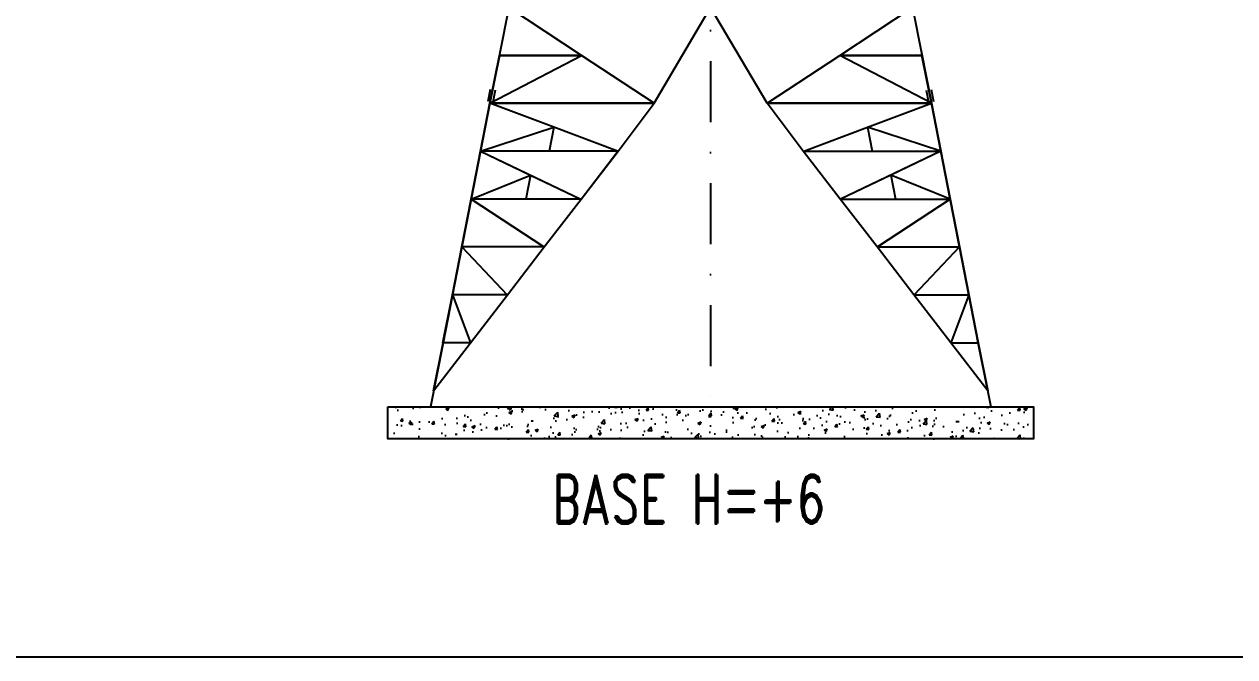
# Model space of a CAD drawing. Extents: x 554281 to 570501, y -34108 to -22628.
# Drawn here: x 564842 to 566828, y -34108 to -33071 of the extents above; entities that cross this region are included whole.
import ezdxf

# ---------------------------------------------------------------- set-up
doc = ezdxf.new("R2010")
doc.units = 0
doc.header["$LTSCALE"] = 200
doc.header["$MEASUREMENT"] = 0
doc.linetypes.add('DASHDOT', pattern=[1, 0.5, -0.25, 0, -0.25])
doc.layers.add('LS', color=7, linetype='CONTINUOUS')
doc.layers.add('MZ', color=6, linetype='DASHDOT')
doc.styles.add('RD', font='ROMAND8.SHX', dxfattribs={"width": 0.7})

msp = doc.modelspace()

# ---------------------------------------------------------------- hatches: boundary and pattern name
at = {"layer": 'LS'}
h = msp.add_hatch(dxfattribs=at)
h.set_pattern_fill('AR-CONC', color=3, scale=7.200105, style=0)
h.set_pattern_definition([(50, (542921.875, -38250.578), (51.643486, -4.51822), [5.40008, -59.40087]), (355, (542921.875, -38250.58), (-9.99024, 54.15862), [4.32006, -47.52069]), (100.4514, (542926.18, -38250.954), (41.65328, 49.64037), [4.58936, -50.48297]), (46.1842, (542921.875, -38236.18), (76.84248, -11.91754), [8.10012, -89.1013]), (96.6356, (542928.28, -38237.17), (67.2967, 70.1375), [6.88404, -75.72444]), (351.1842, (542921.875, -38236.18), (67.29664, 70.13756), [6.4801, -71.28104]), (21, (542929.075, -38239.777), (42.977934, -28.98898), [5.40008, -59.40087]), (326, (542929.075, -38239.78), (17.51896, 52.21156), [4.32006, -47.52069]), (71.4514, (542932.656, -38242.193), (60.49691, 23.22253), [4.58936, -50.48297]), (37.5, (542921.875, -38250.578), (0.875522, 23.968707), [0, -46.944684, 0, -48.240703, 0, -47.700695]), (7.5, (542921.875, -38250.578), (18.941283, 28.398057), [0, -27.5044, 0, -45.86467, 0, -18.180265]), (327.5, (542905.819, -38250.578), (38.435776, -1.623974), [0, -18.000262, 0, -56.16082, 0, -74.521087]), (317.5, (542898.62, -38250.578), (41.990016, 7.207664), [0, -23.40034, 0, -37.296544, 0, -52.92077])])
h.paths.add_polyline_path([(566498.357, -33698.481), (565438.319, -33698.481), (565438.319, -33750.963), (566498.357, -33750.963)])

# ---------------------------------------------------------------- linework, layer by layer
at = {"layer": 'LS', "color": 6, "ltscale": 0.01}
for p, q in [((565636.961, -33043.015), (565606.15, -33200.215)), ((565756.433, -33121.615), (565636.961, -33043.015)), ((565756.433, -33121.615), (565636.961, -33043.015)), ((565875.852, -33200.215), (565968.338, -33043.015)), ((565875.852, -33200.215), (565968.338, -33043.015)), ((566060.824, -33200.215), (565968.338, -33043.015)), ((566060.824, -33200.215), (565968.338, -33043.015)), ((566180.244, -33121.615), (566299.716, -33043.015)), ((566180.244, -33121.615), (566299.716, -33043.015)), ((566299.662, -33043.015), (566330.527, -33200.215)), ((566313.654, -33114.279), (566315.121, -33121.615)), ((566313.654, -33114.279), (566315.121, -33121.615)), ((566313.654, -33114.279), (566330.527, -33200.215)), ((565606.15, -33200.215), (565621.555, -33121.615)), ((565606.15, -33200.215), (565621.555, -33121.615)), ((565606.15, -33200.215), (565756.433, -33121.615)), ((565606.15, -33200.215), (565756.433, -33121.615)), ((565606.15, -33200.215), (565621.555, -33121.615)), ((565606.15, -33200.215), (565621.555, -33121.615)), ((565606.15, -33200.215), (565621.555, -33121.615)), ((565606.15, -33200.215), (565621.555, -33121.615)), ((565621.555, -33121.615), (565606.15, -33200.215)), ((565621.555, -33121.615), (565756.433, -33121.615)), ((565756.433, -33121.615), (565621.555, -33121.615)), ((565875.852, -33200.215), (565756.433, -33121.615)), ((565875.852, -33200.215), (565756.433, -33121.615)), ((566060.824, -33200.215), (566180.244, -33121.615)), ((566060.824, -33200.215), (566180.244, -33121.615)), ((566330.527, -33200.215), (566180.244, -33121.615)), ((566330.527, -33200.215), (566180.244, -33121.615)), ((566180.244, -33121.615), (566315.121, -33121.615)), ((566315.121, -33121.615), (566180.244, -33121.615)), ((566330.527, -33200.215), (566315.121, -33121.615)), ((566330.527, -33200.215), (566315.121, -33121.615)), ((566330.527, -33200.215), (566315.121, -33121.615)), ((566330.527, -33200.215), (566315.121, -33121.615)), ((566330.527, -33200.215), (566315.121, -33121.615)), ((566330.527, -33200.215), (566315.121, -33121.615)), ((566315.121, -33121.615), (566330.527, -33200.215)), ((566315.121, -33121.615), (566330.527, -33200.215)), ((565606.245, -33177.461), (565602.736, -33197.142)), ((565614.499, -33178.933), (565610.99, -33198.613)), ((566322.177, -33178.933), (566325.687, -33198.613)), ((566330.431, -33177.461), (566333.941, -33197.142)), ((565606.15, -33200.215), (565575.338, -33357.415)), ((565606.15, -33200.215), (565575.338, -33357.415)), ((565590.744, -33278.815), (565606.15, -33200.215)), ((565590.744, -33278.815), (565606.15, -33200.215)), ((565606.15, -33200.215), (565590.744, -33278.815)), ((565606.15, -33200.215), (565590.744, -33278.815)), ((565590.744, -33278.815), (565606.15, -33200.215)), ((565606.15, -33200.215), (565590.744, -33278.815)), ((565590.744, -33278.815), (565606.15, -33200.215)), ((565606.15, -33200.215), (565590.744, -33278.815)), ((565606.15, -33200.215), (565598.447, -33239.515)), ((565606.15, -33200.215), (565598.447, -33239.515)), ((565710.807, -33239.501), (565606.101, -33200.197)), ((565741.027, -33200.215), (565606.15, -33200.215)), ((565741.027, -33200.215), (565606.15, -33200.215)), ((565606.15, -33200.215), (565741.027, -33200.215)), ((565741.027, -33200.215), (565606.15, -33200.215)), ((565606.15, -33200.215), (565741.027, -33200.215)), ((565741.027, -33200.215), (565606.15, -33200.215)), ((565606.15, -33200.215), (565741.027, -33200.215)), ((565606.15, -33200.215), (565741.027, -33200.215)), ((565710.807, -33239.501), (565606.15, -33200.215)), ((565741.027, -33200.215), (565875.852, -33200.215)), ((565875.852, -33200.215), (565741.027, -33200.215)), ((565741.027, -33200.215), (565875.852, -33200.215)), ((565741.027, -33200.215), (565875.852, -33200.215)), ((565816.326, -33278.815), (565875.852, -33200.215)), ((565816.326, -33278.815), (565875.852, -33200.215)), ((566060.824, -33200.215), (566195.649, -33200.215)), ((566195.649, -33200.215), (566060.824, -33200.215)), ((566195.649, -33200.215), (566060.824, -33200.215)), ((566195.649, -33200.215), (566060.824, -33200.215)), ((566120.351, -33278.815), (566060.824, -33200.215)), ((566120.351, -33278.815), (566060.824, -33200.215)), ((566149.433, -33200.215), (566330.527, -33200.215)), ((566330.527, -33200.215), (566149.433, -33200.215)), ((566209.797, -33200.215), (566149.433, -33200.215)), ((566209.797, -33200.215), (566149.433, -33200.215)), ((566330.527, -33200.215), (566195.649, -33200.215)), ((566195.649, -33200.215), (566330.527, -33200.215)), ((566195.649, -33200.215), (566330.527, -33200.215)), ((566195.649, -33200.215), (566330.527, -33200.215)), ((566195.649, -33200.215), (566330.527, -33200.215)), ((566330.527, -33200.215), (566195.649, -33200.215)), ((566330.527, -33200.215), (566195.649, -33200.215)), ((566330.527, -33200.215), (566195.649, -33200.215)), ((566330.527, -33200.215), (566209.797, -33200.215)), ((566209.797, -33200.215), (566330.527, -33200.215)), ((566330.527, -33200.215), (566209.797, -33200.215)), ((566330.527, -33200.215), (566209.797, -33200.215)), ((566270.162, -33200.215), (566209.797, -33200.215)), ((566270.162, -33200.215), (566209.797, -33200.215)), ((566225.87, -33239.501), (566330.576, -33200.197)), ((566225.87, -33239.501), (566330.527, -33200.215)), ((566330.527, -33200.215), (566270.162, -33200.215)), ((566330.527, -33200.215), (566270.162, -33200.215)), ((566270.162, -33200.215), (566330.527, -33200.215)), ((566330.527, -33200.215), (566270.162, -33200.215)), ((566330.527, -33200.215), (566270.162, -33200.215)), ((566330.527, -33200.215), (566361.338, -33357.415)), ((566330.527, -33200.215), (566361.338, -33357.415)), ((566345.933, -33278.815), (566330.527, -33200.215)), ((566345.933, -33278.815), (566330.527, -33200.215)), ((566330.527, -33200.215), (566345.933, -33278.815)), ((566330.527, -33200.215), (566345.933, -33278.815)), ((566345.933, -33278.815), (566330.527, -33200.215)), ((566330.527, -33200.215), (566345.933, -33278.815)), ((566330.527, -33200.215), (566338.23, -33239.515)), ((566345.933, -33278.815), (566330.527, -33200.215)), ((566330.527, -33200.215), (566345.933, -33278.815)), ((566330.527, -33200.215), (566338.23, -33239.515)), ((565590.646, -33278.815), (565598.349, -33239.515)), ((565598.349, -33239.515), (565590.646, -33278.815)), ((565590.646, -33278.815), (565598.349, -33239.515)), ((565598.349, -33239.515), (565590.646, -33278.815)), ((565598.349, -33239.515), (565590.646, -33278.815)), ((565598.349, -33239.515), (565590.646, -33278.815)), ((565590.744, -33278.815), (565598.447, -33239.515)), ((565598.447, -33239.515), (565590.744, -33278.815)), ((565590.744, -33278.815), (565598.447, -33239.515)), ((565598.447, -33239.515), (565590.744, -33278.815)), ((565598.447, -33239.515), (565590.744, -33278.815)), ((565598.447, -33239.515), (565590.744, -33278.815)), ((565590.75, -33278.786), (565710.807, -33239.501)), ((565590.75, -33278.786), (565710.807, -33239.501)), ((565710.807, -33239.501), (565703.054, -33278.786)), ((565710.807, -33239.501), (565703.054, -33278.786)), ((565815.412, -33278.786), (565710.807, -33239.501)), ((565815.412, -33278.786), (565710.807, -33239.501)), ((566121.265, -33278.786), (566225.87, -33239.501)), ((566121.265, -33278.786), (566225.87, -33239.501)), ((566345.927, -33278.786), (566225.87, -33239.501)), ((566225.87, -33239.501), (566233.622, -33278.786)), ((566345.927, -33278.786), (566225.87, -33239.501)), ((566225.87, -33239.501), (566233.622, -33278.786)), ((566345.933, -33278.815), (566338.23, -33239.515)), ((566338.23, -33239.515), (566345.933, -33278.815)), ((566345.933, -33278.815), (566338.23, -33239.515)), ((566338.23, -33239.515), (566345.933, -33278.815)), ((566338.23, -33239.515), (566345.933, -33278.815)), ((566338.23, -33239.515), (566345.933, -33278.815)), ((565575.241, -33357.415), (565590.646, -33278.815)), ((565575.241, -33357.415), (565590.646, -33278.815)), ((565575.241, -33357.415), (565590.646, -33278.815)), ((565575.241, -33357.415), (565590.646, -33278.815)), ((565590.646, -33278.815), (565575.241, -33357.415)), ((565590.646, -33278.815), (565575.241, -33357.415)), ((565575.241, -33357.415), (565590.646, -33278.815)), ((565590.646, -33278.815), (565575.241, -33357.415)), ((565575.241, -33357.415), (565590.646, -33278.815)), ((565590.646, -33278.815), (565575.241, -33357.415)), ((565575.338, -33357.415), (565590.744, -33278.815)), ((565575.338, -33357.415), (565590.744, -33278.815)), ((565575.338, -33357.415), (565590.744, -33278.815)), ((565575.338, -33357.415), (565590.744, -33278.815)), ((565590.744, -33278.815), (565575.338, -33357.415)), ((565590.744, -33278.815), (565575.338, -33357.415)), ((565575.338, -33357.415), (565590.744, -33278.815)), ((565590.744, -33278.815), (565575.338, -33357.415)), ((565575.338, -33357.415), (565590.744, -33278.815)), ((565590.744, -33278.815), (565575.338, -33357.415)), ((565590.646, -33278.815), (565582.943, -33318.115)), ((565590.646, -33278.815), (565582.943, -33318.115)), ((565590.744, -33278.815), (565583.041, -33318.115)), ((565590.744, -33278.815), (565583.041, -33318.115)), ((565590.75, -33278.786), (565755.069, -33357.358)), ((565590.75, -33278.786), (565755.069, -33357.358)), ((565703.054, -33278.786), (565590.75, -33278.786)), ((565590.75, -33278.786), (565672.883, -33318.072)), ((565703.054, -33278.786), (565590.75, -33278.786)), ((565590.75, -33278.786), (565672.883, -33318.072)), ((565815.412, -33278.786), (565703.054, -33278.786)), ((565815.412, -33278.786), (565703.054, -33278.786)), ((565755.706, -33357.415), (565816.228, -33278.815)), ((565755.706, -33357.415), (565816.228, -33278.815)), ((565755.804, -33357.415), (565816.326, -33278.815)), ((565755.804, -33357.415), (565816.326, -33278.815)), ((566180.873, -33357.415), (566120.351, -33278.815)), ((566180.873, -33357.415), (566120.351, -33278.815)), ((566121.265, -33278.786), (566233.622, -33278.786)), ((566121.265, -33278.786), (566233.622, -33278.786)), ((566345.927, -33278.786), (566181.608, -33357.358)), ((566345.927, -33278.786), (566181.608, -33357.358)), ((566233.622, -33278.786), (566345.927, -33278.786)), ((566233.622, -33278.786), (566345.927, -33278.786)), ((566345.927, -33278.786), (566263.794, -33318.072)), ((566345.927, -33278.786), (566263.794, -33318.072)), ((566361.338, -33357.415), (566345.933, -33278.815)), ((566361.338, -33357.415), (566345.933, -33278.815)), ((566361.338, -33357.415), (566345.933, -33278.815)), ((566361.338, -33357.415), (566345.933, -33278.815)), ((566345.933, -33278.815), (566361.338, -33357.415)), ((566345.933, -33278.815), (566361.338, -33357.415)), ((566361.338, -33357.415), (566345.933, -33278.815)), ((566345.933, -33278.815), (566361.338, -33357.415)), ((566345.933, -33278.815), (566353.635, -33318.115)), ((566361.338, -33357.415), (566345.933, -33278.815)), ((566345.933, -33278.815), (566361.338, -33357.415)), ((566345.933, -33278.815), (566353.635, -33318.115)), ((565575.241, -33357.415), (565582.943, -33318.115)), ((565582.943, -33318.115), (565575.241, -33357.415)), ((565575.241, -33357.415), (565582.943, -33318.115)), ((565582.943, -33318.115), (565575.241, -33357.415)), ((565582.943, -33318.115), (565575.241, -33357.415)), ((565582.943, -33318.115), (565575.241, -33357.415)), ((565575.338, -33357.415), (565583.041, -33318.115)), ((565583.041, -33318.115), (565575.338, -33357.415)), ((565575.338, -33357.415), (565583.041, -33318.115)), ((565583.041, -33318.115), (565575.338, -33357.415)), ((565583.041, -33318.115), (565575.338, -33357.415)), ((565583.041, -33318.115), (565575.338, -33357.415)), ((565575.35, -33357.358), (565672.883, -33318.072)), ((565575.35, -33357.358), (565672.883, -33318.072)), ((565672.883, -33318.072), (565665.183, -33357.358)), ((565672.883, -33318.072), (565665.183, -33357.358)), ((565672.883, -33318.072), (565755.069, -33357.358)), ((565672.883, -33318.072), (565755.069, -33357.358)), ((566263.794, -33318.072), (566181.608, -33357.358)), ((566263.794, -33318.072), (566181.608, -33357.358)), ((566361.327, -33357.358), (566263.794, -33318.072)), ((566263.794, -33318.072), (566271.494, -33357.358)), ((566361.327, -33357.358), (566263.794, -33318.072)), ((566263.794, -33318.072), (566271.494, -33357.358)), ((566361.338, -33357.415), (566353.635, -33318.115)), ((566353.635, -33318.115), (566361.338, -33357.415)), ((566361.338, -33357.415), (566353.635, -33318.115)), ((566353.635, -33318.115), (566361.338, -33357.415)), ((566353.635, -33318.115), (566361.338, -33357.415)), ((566353.635, -33318.115), (566361.338, -33357.415)), ((565559.835, -33436.015), (565575.241, -33357.415)), ((565575.241, -33357.415), (565559.835, -33436.015)), ((565559.835, -33436.015), (565575.241, -33357.415)), ((565575.241, -33357.415), (565559.835, -33436.015)), ((565575.241, -33357.415), (565559.835, -33436.015)), ((565575.241, -33357.415), (565559.835, -33436.015)), ((565559.835, -33436.015), (565575.241, -33357.415)), ((565575.241, -33357.415), (565559.835, -33436.015)), ((565559.835, -33436.015), (565575.241, -33357.415)), ((565575.241, -33357.415), (565559.835, -33436.015)), ((565559.933, -33436.015), (565575.338, -33357.415)), ((565575.338, -33357.415), (565559.933, -33436.015)), ((565559.933, -33436.015), (565575.338, -33357.415)), ((565575.338, -33357.415), (565559.933, -33436.015)), ((565575.338, -33357.415), (565559.933, -33436.015)), ((565575.338, -33357.415), (565559.933, -33436.015)), ((565559.933, -33436.015), (565575.338, -33357.415)), ((565575.338, -33357.415), (565559.933, -33436.015)), ((565559.933, -33436.015), (565575.338, -33357.415)), ((565575.338, -33357.415), (565559.933, -33436.015)), ((565575.241, -33357.415), (565567.538, -33396.715)), ((565575.241, -33357.415), (565567.538, -33396.715)), ((565575.338, -33357.415), (565567.636, -33396.715)), ((565575.338, -33357.415), (565567.636, -33396.715)), ((565694.726, -33435.929), (565575.35, -33357.358)), ((565575.35, -33357.358), (565694.726, -33435.929)), ((565694.726, -33435.929), (565575.35, -33357.358)), ((565575.35, -33357.358), (565694.726, -33435.929)), ((565665.183, -33357.358), (565575.35, -33357.358)), ((565665.183, -33357.358), (565575.35, -33357.358)), ((565755.069, -33357.358), (565665.183, -33357.358)), ((565755.069, -33357.358), (565665.183, -33357.358)), ((565695.184, -33436.015), (565755.706, -33357.415)), ((565695.184, -33436.015), (565755.706, -33357.415)), ((565695.282, -33436.015), (565755.804, -33357.415)), ((565695.282, -33436.015), (565755.804, -33357.415)), ((566241.395, -33436.015), (566180.873, -33357.415)), ((566241.395, -33436.015), (566180.873, -33357.415)), ((566181.608, -33357.358), (566271.494, -33357.358)), ((566181.608, -33357.358), (566271.494, -33357.358)), ((566241.951, -33435.929), (566361.327, -33357.358)), ((566361.327, -33357.358), (566241.951, -33435.929)), ((566241.951, -33435.929), (566361.327, -33357.358)), ((566361.327, -33357.358), (566241.951, -33435.929)), ((566271.494, -33357.358), (566361.327, -33357.358)), ((566271.494, -33357.358), (566361.327, -33357.358)), ((566376.744, -33436.015), (566361.338, -33357.415)), ((566361.338, -33357.415), (566376.744, -33436.015)), ((566361.338, -33357.415), (566369.041, -33396.715)), ((566376.744, -33436.015), (566361.338, -33357.415)), ((566361.338, -33357.415), (566376.744, -33436.015)), ((566361.338, -33357.415), (566369.041, -33396.715)), ((566361.338, -33357.415), (566376.744, -33436.015)), ((566361.338, -33357.415), (566376.744, -33436.015)), ((566376.744, -33436.015), (566361.338, -33357.415)), ((566361.338, -33357.415), (566376.744, -33436.015)), ((566376.744, -33436.015), (566361.338, -33357.415)), ((566361.338, -33357.415), (566376.744, -33436.015)), ((565559.835, -33436.015), (565567.538, -33396.715)), ((565567.538, -33396.715), (565559.835, -33436.015)), ((565559.835, -33436.015), (565567.538, -33396.715)), ((565567.538, -33396.715), (565559.835, -33436.015)), ((565567.538, -33396.715), (565559.835, -33436.015)), ((565567.538, -33396.715), (565559.835, -33436.015)), ((565559.933, -33436.015), (565567.636, -33396.715)), ((565567.636, -33396.715), (565559.933, -33436.015)), ((565559.933, -33436.015), (565567.636, -33396.715)), ((565567.636, -33396.715), (565559.933, -33436.015)), ((565567.636, -33396.715), (565559.933, -33436.015)), ((565567.636, -33396.715), (565559.933, -33436.015)), ((566376.744, -33436.015), (566369.041, -33396.715)), ((566369.041, -33396.715), (566376.744, -33436.015)), ((566376.744, -33436.015), (566369.041, -33396.715)), ((566369.041, -33396.715), (566376.744, -33436.015)), ((566369.041, -33396.715), (566376.744, -33436.015)), ((566369.041, -33396.715), (566376.744, -33436.015)), ((565544.429, -33514.615), (565559.835, -33436.015)), ((565559.835, -33436.015), (565544.429, -33514.615)), ((565544.429, -33514.615), (565559.835, -33436.015)), ((565559.835, -33436.015), (565544.429, -33514.615)), ((565559.835, -33436.015), (565544.429, -33514.615)), ((565559.835, -33436.015), (565544.429, -33514.615)), ((565544.429, -33514.615), (565559.835, -33436.015)), ((565559.835, -33436.015), (565544.429, -33514.615)), ((565544.429, -33514.615), (565559.835, -33436.015)), ((565559.835, -33436.015), (565544.429, -33514.615)), ((565544.527, -33514.615), (565559.933, -33436.015)), ((565559.933, -33436.015), (565544.527, -33514.615)), ((565544.527, -33514.615), (565559.933, -33436.015)), ((565559.933, -33436.015), (565544.527, -33514.615)), ((565559.933, -33436.015), (565544.527, -33514.615)), ((565559.933, -33436.015), (565544.527, -33514.615)), ((565544.527, -33514.615), (565559.933, -33436.015)), ((565559.933, -33436.015), (565544.527, -33514.615)), ((565544.527, -33514.615), (565559.933, -33436.015)), ((565559.933, -33436.015), (565544.527, -33514.615)), ((565559.835, -33436.015), (565552.132, -33475.315)), ((565559.835, -33436.015), (565552.132, -33475.315)), ((565559.933, -33436.015), (565552.23, -33475.315)), ((565559.933, -33436.015), (565552.23, -33475.315)), ((565694.726, -33435.929), (565559.95, -33435.929)), ((565559.95, -33435.929), (565634.383, -33514.501)), ((565559.95, -33435.929), (565634.383, -33514.501)), ((565694.726, -33435.929), (565559.95, -33435.929)), ((565559.95, -33435.929), (565634.383, -33514.501)), ((565559.95, -33435.929), (565634.383, -33514.501)), ((565634.662, -33514.615), (565695.184, -33436.015)), ((565634.662, -33514.615), (565695.184, -33436.015)), ((565634.76, -33514.615), (565695.282, -33436.015)), ((565634.76, -33514.615), (565695.282, -33436.015)), ((566301.917, -33514.615), (566241.395, -33436.015)), ((566301.917, -33514.615), (566241.395, -33436.015)), ((566241.951, -33435.929), (566376.727, -33435.929)), ((566241.951, -33435.929), (566376.727, -33435.929)), ((566376.727, -33435.929), (566302.294, -33514.501)), ((566376.727, -33435.929), (566302.294, -33514.501)), ((566376.727, -33435.929), (566302.294, -33514.501)), ((566376.727, -33435.929), (566302.294, -33514.501)), ((566392.149, -33514.615), (566376.744, -33436.015)), ((566376.744, -33436.015), (566392.149, -33514.615)), ((566376.744, -33436.015), (566384.447, -33475.315)), ((566392.149, -33514.615), (566376.744, -33436.015)), ((566376.744, -33436.015), (566392.149, -33514.615)), ((566376.744, -33436.015), (566384.447, -33475.315)), ((566376.744, -33436.015), (566392.149, -33514.615)), ((566376.744, -33436.015), (566392.149, -33514.615)), ((566392.149, -33514.615), (566376.744, -33436.015)), ((566376.744, -33436.015), (566392.149, -33514.615)), ((566392.149, -33514.615), (566376.744, -33436.015)), ((566376.744, -33436.015), (566392.149, -33514.615)), ((565544.429, -33514.615), (565552.132, -33475.315)), ((565552.132, -33475.315), (565544.429, -33514.615)), ((565544.429, -33514.615), (565552.132, -33475.315)), ((565552.132, -33475.315), (565544.429, -33514.615)), ((565552.132, -33475.315), (565544.429, -33514.615)), ((565552.132, -33475.315), (565544.429, -33514.615)), ((565544.527, -33514.615), (565552.23, -33475.315)), ((565552.23, -33475.315), (565544.527, -33514.615)), ((565544.527, -33514.615), (565552.23, -33475.315)), ((565552.23, -33475.315), (565544.527, -33514.615)), ((565552.23, -33475.315), (565544.527, -33514.615)), ((565552.23, -33475.315), (565544.527, -33514.615)), ((566392.149, -33514.615), (566384.447, -33475.315)), ((566384.447, -33475.315), (566392.149, -33514.615)), ((566392.149, -33514.615), (566384.447, -33475.315)), ((566384.447, -33475.315), (566392.149, -33514.615)), ((566384.447, -33475.315), (566392.149, -33514.615)), ((566384.447, -33475.315), (566392.149, -33514.615)), ((565544.429, -33514.615), (565529.024, -33593.215)), ((565544.429, -33514.615), (565529.024, -33593.215)), ((565529.024, -33593.215), (565544.429, -33514.615)), ((565544.429, -33514.615), (565529.024, -33593.215)), ((565529.024, -33593.215), (565544.429, -33514.615)), ((565544.429, -33514.615), (565529.024, -33593.215)), ((565544.429, -33514.615), (565529.024, -33593.215)), ((565544.429, -33514.615), (565529.024, -33593.215)), ((565529.024, -33593.215), (565544.429, -33514.615)), ((565544.429, -33514.615), (565529.024, -33593.215)), ((565529.024, -33593.215), (565544.429, -33514.615)), ((565544.429, -33514.615), (565529.024, -33593.215)), ((565544.527, -33514.615), (565529.122, -33593.215)), ((565544.527, -33514.615), (565529.122, -33593.215)), ((565529.122, -33593.215), (565544.527, -33514.615)), ((565544.527, -33514.615), (565529.122, -33593.215)), ((565529.122, -33593.215), (565544.527, -33514.615)), ((565544.527, -33514.615), (565529.122, -33593.215)), ((565544.527, -33514.615), (565529.122, -33593.215)), ((565544.527, -33514.615), (565529.122, -33593.215)), ((565529.122, -33593.215), (565544.527, -33514.615)), ((565544.527, -33514.615), (565529.122, -33593.215)), ((565529.122, -33593.215), (565544.527, -33514.615)), ((565544.527, -33514.615), (565529.122, -33593.215)), ((565634.383, -33514.501), (565544.55, -33514.501)), ((565544.55, -33514.501), (565574.04, -33593.072)), ((565544.55, -33514.501), (565574.04, -33593.072)), ((565634.383, -33514.501), (565544.55, -33514.501)), ((565544.55, -33514.501), (565574.04, -33593.072)), ((565544.55, -33514.501), (565574.04, -33593.072)), ((565574.14, -33593.215), (565634.662, -33514.615)), ((565574.14, -33593.215), (565634.662, -33514.615)), ((565574.238, -33593.215), (565634.76, -33514.615)), ((565574.238, -33593.215), (565634.76, -33514.615)), ((566362.439, -33593.215), (566301.917, -33514.615)), ((566362.439, -33593.215), (566301.917, -33514.615)), ((566302.294, -33514.501), (566392.127, -33514.501)), ((566302.294, -33514.501), (566392.127, -33514.501)), ((566392.127, -33514.501), (566362.637, -33593.072)), ((566392.127, -33514.501), (566362.637, -33593.072)), ((566392.127, -33514.501), (566362.637, -33593.072)), ((566392.127, -33514.501), (566362.637, -33593.072)), ((566392.149, -33514.615), (566407.555, -33593.215)), ((566392.149, -33514.615), (566407.555, -33593.215)), ((566407.555, -33593.215), (566392.149, -33514.615)), ((566392.149, -33514.615), (566407.555, -33593.215)), ((566407.555, -33593.215), (566392.149, -33514.615)), ((566392.149, -33514.615), (566407.555, -33593.215)), ((565529.122, -33593.215), (565508.489, -33698.481)), ((565529.122, -33593.215), (565513.716, -33671.815)), ((565529.122, -33593.215), (565513.716, -33671.815)), ((565513.716, -33671.815), (565529.122, -33593.215)), ((565529.122, -33593.215), (565513.716, -33671.815)), ((565513.716, -33671.815), (565529.122, -33593.215)), ((565529.122, -33593.215), (565513.716, -33671.815)), ((565513.716, -33671.815), (565529.122, -33593.215)), ((565513.716, -33671.815), (565574.238, -33593.215)), ((565529.122, -33593.215), (565513.716, -33671.815)), ((565513.716, -33671.815), (565529.122, -33593.215)), ((565513.716, -33671.815), (565574.238, -33593.215)), ((565574.04, -33593.072), (565529.097, -33593.072)), ((565574.04, -33593.072), (565529.097, -33593.072)), ((565574.04, -33593.072), (565529.097, -33593.072)), ((565574.04, -33593.072), (565529.097, -33593.072)), ((566422.961, -33671.815), (566362.439, -33593.215)), ((566422.961, -33671.815), (566362.439, -33593.215)), ((566362.637, -33593.072), (566407.579, -33593.072)), ((566362.637, -33593.072), (566407.579, -33593.072)), ((566362.637, -33593.072), (566407.579, -33593.072)), ((566362.637, -33593.072), (566407.579, -33593.072)), ((566422.961, -33671.815), (566407.555, -33593.215)), ((566407.555, -33593.215), (566422.961, -33671.815)), ((566422.961, -33671.815), (566407.555, -33593.215)), ((566407.555, -33593.215), (566428.187, -33698.481))]:
    msp.add_line(p, q, dxfattribs=at)
at = {"layer": 'LS', "color": 8}
msp.add_lwpolyline([(554280.738, -22628.464), (554280.738, -34108.464), (567000.738, -34108.464), (567000.738, -32508.464), (570500.738, -32508.464), (570500.738, -22628.464), (554280.738, -22628.464)], close=True, dxfattribs=at)
at = {"layer": 'LS', "color": 3}
msp.add_lwpolyline([(565438.319, -33698.481), (566498.357, -33698.481), (566498.357, -33750.963), (565438.319, -33750.963)], close=True, dxfattribs=at)
at = {"layer": 'MZ'}
msp.add_line((565968.338, -31130.173), (565968.338, -33698.481), dxfattribs=at)

# ---------------------------------------------------------------- texts
at = {"layer": 'LS', "color": 3, "insert": (565932.216, -33849.889), "char_height": 80, "attachment_point": 5, "style": 'RD'}
msp.add_mtext('BASE H=+6', dxfattribs=at)

doc.saveas('drawing.dxf')
